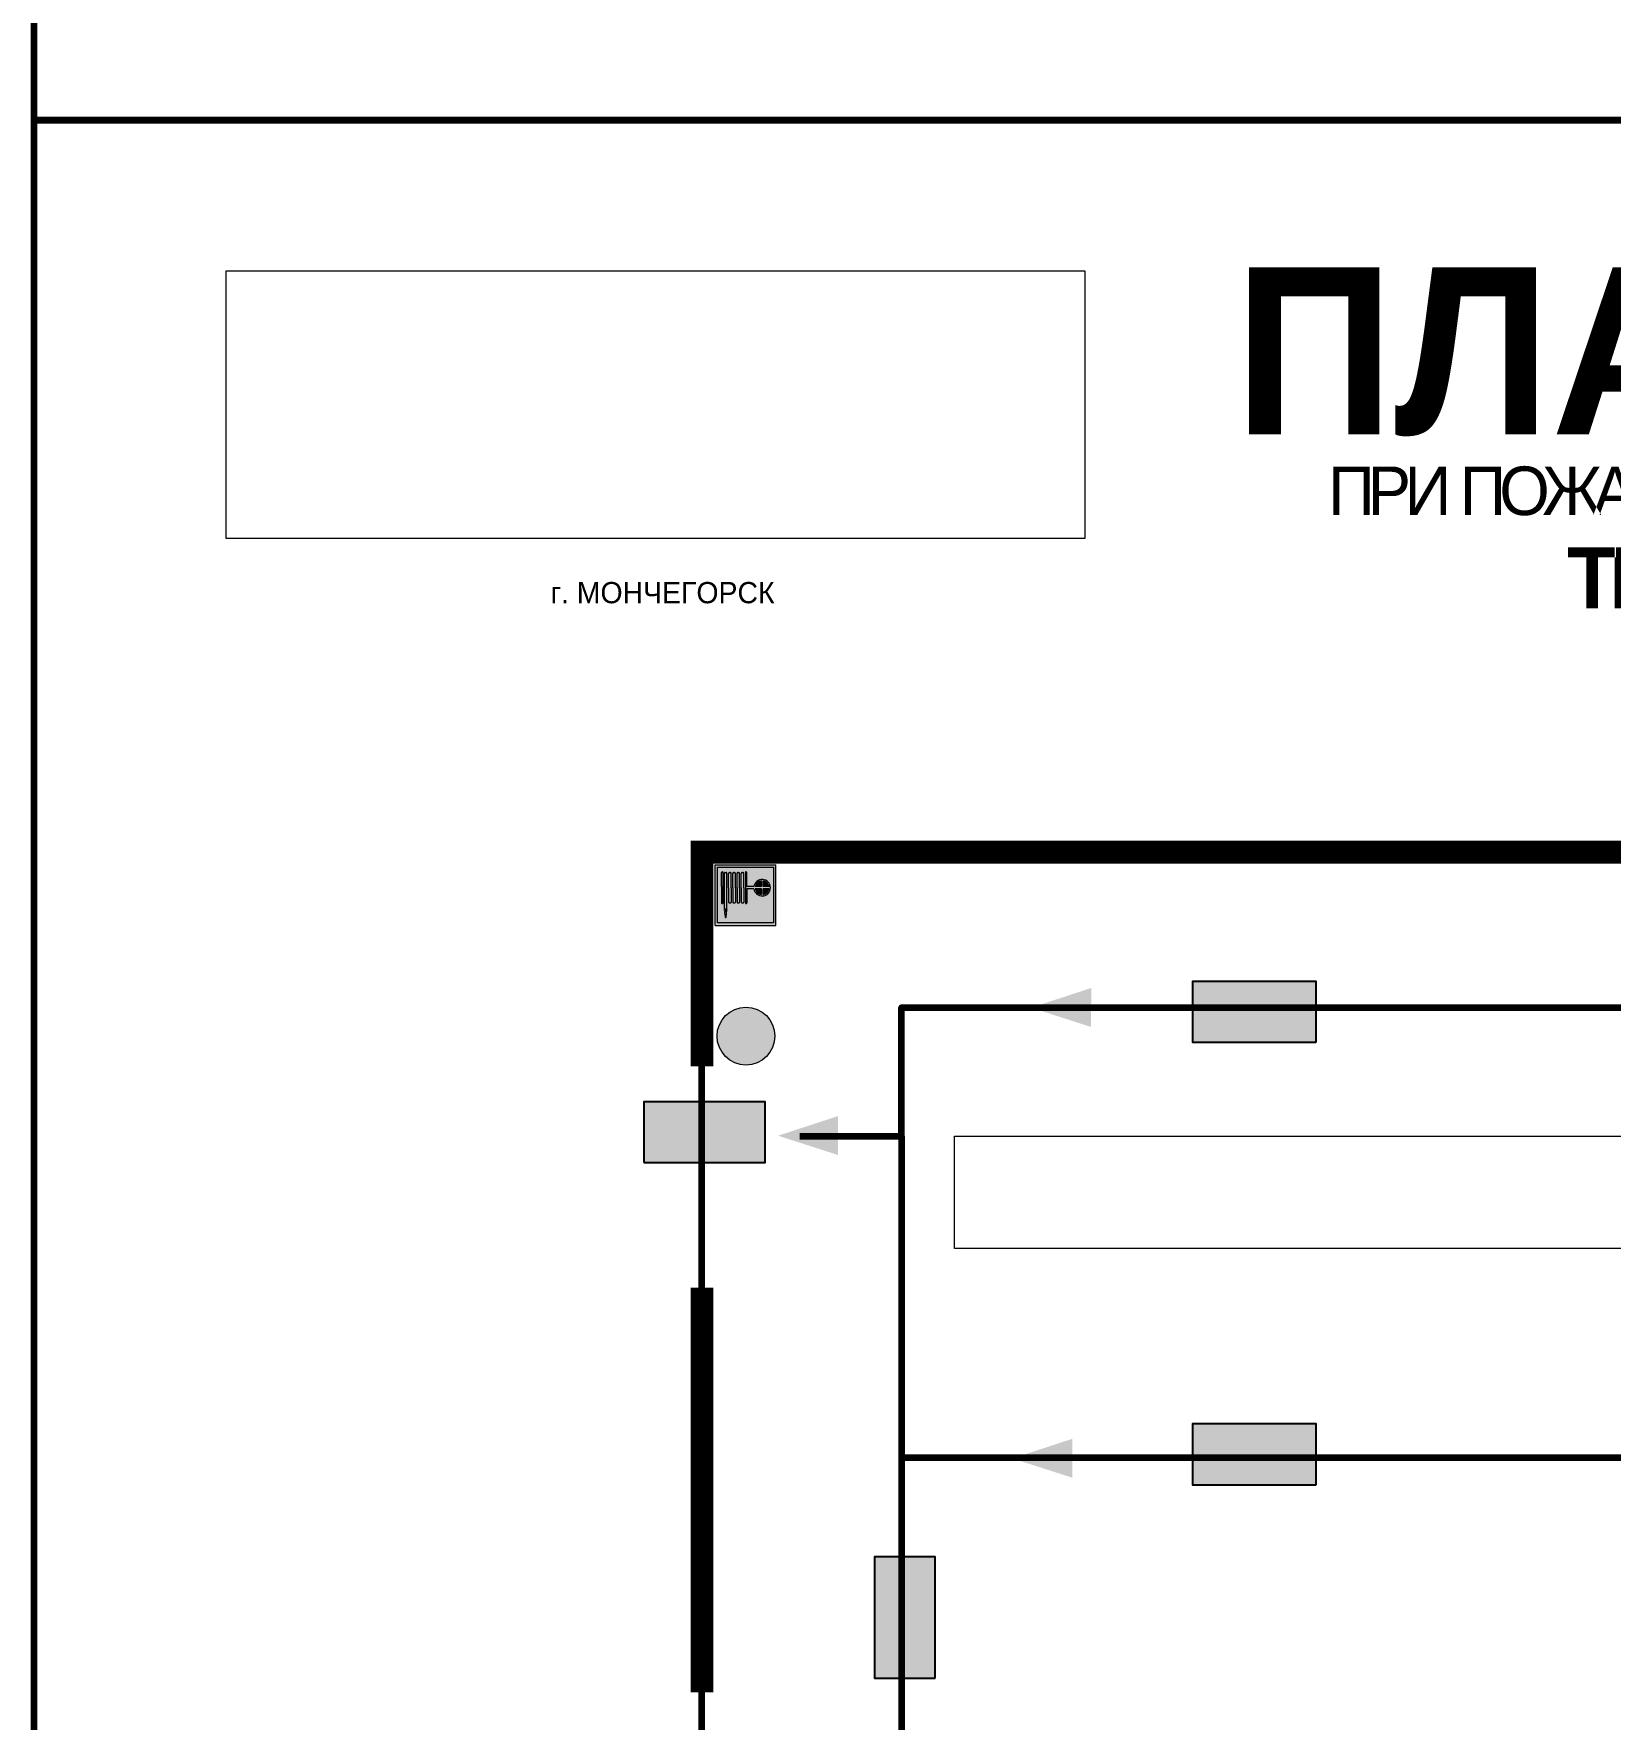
# Model space of a CAD drawing. Header units: millimetres. Extents: x 13114 to 67229, y 22859 to 38520.
# Drawn here: x 32788.4 to 32996.1, y 24462.2 to 24684.2 of the extents above; entities that cross this region are included whole.
import ezdxf

# ---------------------------------------------------------------- set-up
doc = ezdxf.new("R2010")
doc.units = ezdxf.units.MM
doc.layers.add('План_Штампы', color=7, linetype='Continuous')
doc.styles.add('обычный', font='arial.ttf')
picture_1 = doc.add_image_def('image1.jpg', size_in_pixel=(337, 105))

# ---------------------------------------------------------------- blocks, each defined once
blk = doc.blocks.new('A$C7B4425F7')
at = {"true_color": 0xffffff}
blk.add_hatch(color=7, dxfattribs=at).paths.add_polyline_path([(0, 0), (-16, 0), (-16, -8), (0, -8)])
h = blk.add_hatch(color=126)
h.paths.add_polyline_path([(-0.2, -0.2), (-15.8, -0.2), (-15.8, -7.8), (-0.2, -7.8)])
h.paths.add_polyline_path([(-11.76, -2.03), (-11.76, -3.66), (-11.17, -3.66, -0.568275), (-11.17, -6.18), (-12.58, -6.18), (-12.58, -2.03)], flags=16)
h.paths.add_polyline_path([(-13.33, -4.12, -0.495768), (-13.59, -6.18), (-15.03, -6.18), (-15.03, -2.03), (-13.59, -2.03, -0.487973)], flags=16)
h.paths.add_polyline_path([(-10.25, -2.03), (-9.48, -2.03), (-9.48, -6.18), (-10.25, -6.18)], flags=16)
h.paths.add_polyline_path([(-13.84, -3.69), (-14.24, -3.69), (-14.24, -3.03), (-13.9, -3.03, -0.692621)], flags=0)
h.paths.add_polyline_path([(-9.15, -2.03), (-8.4, -2.03), (-8.04, -3.07), (-7.68, -2.03), (-6.93, -2.03), (-7.64, -4.1), (-6.93, -6.18), (-7.68, -6.18), (-8.04, -5.14), (-8.4, -6.18), (-9.15, -6.18), (-8.44, -4.1)], flags=16)
h.paths.add_polyline_path([(-11.76, -4.46), (-11.42, -4.46, -0.692621), (-11.36, -5.12), (-11.76, -5.12)], flags=0)
h.paths.add_polyline_path([(-13.9, -5.2), (-14.24, -5.2), (-14.24, -4.55), (-13.84, -4.55, -0.708038)], flags=0)
edge = h.paths.add_edge_path(flags=16)
edge.add_ellipse((-5.51, -4.08), major_axis=(0, 2.05), ratio=0.586184, start_angle=0, end_angle=360)
edge = h.paths.add_edge_path(flags=0)
edge.add_ellipse((-5.51, -4.08), major_axis=(0, 1.14), ratio=0.454828, start_angle=0, end_angle=360)
h.paths.add_polyline_path([(-4.13, -4.96, 0.377264), (-3.48, -4.52, 0.0555), (-3.16, -2.03), (-1.66, -2.03), (-1.66, -4.96), (-0.96, -4.96), (-0.96, -7.01), (-1.75, -7.01), (-1.75, -6.18), (-3.3, -6.18), (-3.3, -7.02), (-4.13, -7.02)], flags=16)
h.paths.add_polyline_path([(-2.73, -2.91), (-2.28, -2.91), (-2.28, -4.96), (-3.05, -4.96, 0.079136)], flags=0)
at = {"color": 126}
blk.add_lwpolyline([(-16, -8), (0, -8), (0, 0), (-16, 0)], close=True, dxfattribs=at)
blk = doc.blocks.new('A$C32E8229D')
at = {"true_color": 0xffffff}
blk.add_hatch(color=7, dxfattribs=at).paths.add_polyline_path([(0, 0), (0, -8), (16, -8), (16, 0)])
h = blk.add_hatch(color=126)
h.paths.add_polyline_path([(0.2, -0.2), (15.8, -0.2), (15.8, -7.8), (0.2, -7.8)])
h.paths.add_polyline_path([(13.49, -2.05), (12.08, -2.05), (11.37, -2.63, 0.162397), (11.29, -2.84), (11.29, -3.63), (10.35, -3.63), (10.35, -4.05), (11.68, -4.05), (11.68, -3.48), (12.26, -4.28), (11.29, -5.1), (11.29, -6.78), (11.85, -6.78), (11.85, -5.44), (12.8, -4.64), (12.8, -5.94), (14.46, -5.94), (14.46, -5.39), (13.45, -5.39), (13.45, -3.97), (12.46, -2.59), (13.15, -2.59), (13.69, -3.34), (14.18, -3)], flags=16)
h.paths.add_polyline_path([(10.74, -1.82, 1), (11.8, -1.82, 1)], flags=16)
h.paths.add_polyline_path([(9.39, -3.59), (5.99, -3.59), (6.56, -3.03), (5.91, -3.03), (5.1, -3.83), (5.91, -4.64), (6.56, -4.64), (5.99, -4.09), (9.39, -4.09)], flags=16)
h.paths.add_polyline_path([(4.29, -1.08), (1.72, -1.08), (1.72, -6.6), (4.29, -6.6)], flags=16)
at = {"color": 126}
blk.add_lwpolyline([(16, -8), (0, -8), (0, 0), (16, 0)], close=True, dxfattribs=at)
blk = doc.blocks.new('A$C37112FD5')
at = {"true_color": 0xf5f5ff}
h = blk.add_hatch(color=7, dxfattribs=at)
h.dxf.hatch_style = 1
h.paths.add_polyline_path([(12.8, -7.4), (0, -7.4), (0, -20.2), (12.8, -20.2)])
h.paths.add_polyline_path([(12.29, -7.91), (12.29, -19.69), (0.51, -19.69), (0.51, -7.91)], flags=16)
h.paths.add_polyline_path([(4.98, -9.04, -0.42597), (5.17, -9.22), (5.17, -12.25), (5.17, -15.29, -0.432244), (4.98, -15.47), (4.83, -15.47, -0.42597), (4.64, -15.29), (4.64, -12.25), (4.64, -9.22, -0.432244), (4.83, -9.04)], flags=0)
h.paths.add_polyline_path([(4.28, -9.22), (4.28, -12.25), (4.28, -15.29, -0.432244), (4.09, -15.47), (3.94, -15.47, -0.42597), (3.75, -15.29), (3.75, -12.25), (3.75, -9.22, -0.432244), (3.94, -9.04), (4.09, -9.04, -0.42597)], flags=0)
h.paths.add_polyline_path([(5.72, -9.04), (5.87, -9.04, -0.42597), (6.06, -9.22), (6.06, -12.25), (6.06, -15.29, -0.432244), (5.87, -15.47), (5.72, -15.47, -0.42597), (5.53, -15.29), (5.53, -12.25), (5.53, -9.22, -0.432244)], flags=0)
h.paths.add_polyline_path([(6.42, -8.9), (6.5, -8.9, -0.42597), (6.69, -9.08), (6.69, -12.03), (8.21, -12.03, -15.824349), (8.21, -12.47), (6.69, -12.47), (6.69, -15.42, -0.432244), (6.5, -15.6), (6.42, -15.6)], flags=0)
h.paths.add_polyline_path([(3.39, -9.22), (3.39, -12.25), (3.39, -15.29, -0.432244), (3.2, -15.47), (3.05, -15.47, -0.42597), (2.85, -15.29), (2.85, -12.25), (2.85, -9.22, -0.432244), (3.05, -9.04), (3.2, -9.04, -0.42597)], flags=0)
h.paths.add_polyline_path([(2.5, -9.22), (2.5, -16.71), (1.96, -16.71), (1.96, -9.22, -0.432244), (2.15, -9.04), (2.31, -9.04, -0.42597)], flags=0)
h.paths.add_polyline_path([(1.61, -8.9), (1.61, -15.6), (1.57, -15.6, -0.42597), (1.37, -15.42), (1.37, -12.03), (1.37, -9.09, -0.432244), (1.57, -8.9)], flags=0)
h.paths.add_polyline_path([(9.76, -10.81), (9.76, -12.03), (8.49, -12.03, -0.336371)], flags=0)
h.paths.add_polyline_path([(8.49, -12.47), (9.76, -12.47), (9.76, -13.7, -0.336371)], flags=0)
h.paths.add_polyline_path([(10.11, -10.81, -0.336371), (11.38, -12.03), (10.11, -12.03)], flags=0)
h.paths.add_polyline_path([(10.11, -12.47), (11.38, -12.47, -0.336371), (10.11, -13.7)], flags=0)
h.paths.add_polyline_path([(2.5, -16.84), (2.5, -17.05), (1.97, -17.05), (1.97, -16.84)], flags=0)
h.paths.add_polyline_path([(2.5, -17.24, -0.033778), (2.24, -18.6, -0.033778), (1.97, -17.24)], flags=0)
h = blk.add_hatch(color=242)
h.dxf.hatch_style = 1
h.paths.add_polyline_path([(12.29, -7.91), (0.51, -7.91), (0.51, -19.69), (12.29, -19.69)])
h.paths.add_polyline_path([(6.42, -15.6), (6.42, -8.9), (6.5, -8.9, -0.42597), (6.69, -9.08), (6.69, -12.03), (8.21, -12.03, -15.824349), (8.21, -12.47), (6.69, -12.47), (6.69, -15.42, -0.432244), (6.5, -15.6)], flags=16)
h.paths.add_polyline_path([(5.87, -15.47), (5.72, -15.47, -0.42597), (5.53, -15.29), (5.53, -12.25), (5.53, -9.22, -0.432244), (5.72, -9.04), (5.87, -9.04, -0.42597), (6.06, -9.22), (6.06, -12.25), (6.06, -15.29, -0.432244)], flags=16)
h.paths.add_polyline_path([(4.98, -15.47), (4.83, -15.47, -0.42597), (4.64, -15.29), (4.64, -12.25), (4.64, -9.22, -0.432244), (4.83, -9.04), (4.98, -9.04, -0.42597), (5.17, -9.22), (5.17, -12.25), (5.17, -15.29, -0.432244)], flags=16)
h.paths.add_polyline_path([(4.09, -15.47), (3.94, -15.47, -0.42597), (3.75, -15.29), (3.75, -12.25), (3.75, -9.22, -0.432244), (3.94, -9.04), (4.09, -9.04, -0.42597), (4.28, -9.22), (4.28, -12.25), (4.28, -15.29, -0.432244)], flags=16)
h.paths.add_polyline_path([(3.2, -15.47), (3.05, -15.47, -0.42597), (2.85, -15.29), (2.85, -12.25), (2.85, -9.22, -0.432244), (3.05, -9.04), (3.2, -9.04, -0.42597), (3.39, -9.22), (3.39, -12.25), (3.39, -15.29, -0.432244)], flags=16)
h.paths.add_polyline_path([(2.5, -17.05), (1.97, -17.05), (1.97, -16.84), (2.5, -16.84)], flags=16)
h.paths.add_polyline_path([(2.5, -17.24, -0.033778), (2.24, -18.6, -0.033778), (1.97, -17.24)], flags=16)
h.paths.add_polyline_path([(2.5, -16.71), (1.96, -16.71), (1.96, -9.22, -0.432244), (2.15, -9.04), (2.31, -9.04, -0.42597), (2.5, -9.22)], flags=16)
h.paths.add_polyline_path([(1.61, -15.6), (1.57, -15.6, -0.42597), (1.37, -15.42), (1.37, -12.03), (1.37, -9.09, -0.432244), (1.57, -8.9), (1.61, -8.9)], flags=16)
h.paths.add_polyline_path([(8.49, -12.47), (9.76, -12.47), (9.76, -13.7, -0.336371)], flags=0)
h.paths.add_polyline_path([(10.11, -13.7), (10.11, -12.47), (11.38, -12.47, -0.336371)], flags=0)
h.paths.add_polyline_path([(8.49, -12.03, -0.336371), (9.76, -10.81), (9.76, -12.03)], flags=0)
h.paths.add_polyline_path([(10.11, -12.03), (10.11, -10.81, -0.336371), (11.38, -12.03)], flags=0)
h = blk.add_hatch(color=7, dxfattribs=at)
h.dxf.hatch_style = 1
h.paths.add_polyline_path([(1.61, -8.9), (1.57, -8.9, 0.432244), (1.37, -9.09), (1.37, -12.03), (1.37, -15.42, 0.42597), (1.57, -15.6), (1.61, -15.6)])
h.paths.add_polyline_path([(2.5, -9.22, 0.42597), (2.31, -9.04), (2.15, -9.04, 0.432244), (1.96, -9.22), (1.96, -16.71), (2.5, -16.71)])
h.paths.add_polyline_path([(2.5, -16.84), (1.97, -16.84), (1.97, -17.05), (2.5, -17.05)])
h.paths.add_polyline_path([(2.5, -17.24), (1.97, -17.24, 0.033778), (2.24, -18.6, 0.033778)])
h.paths.add_polyline_path([(3.39, -12.25), (3.39, -9.22, 0.42597), (3.2, -9.04), (3.05, -9.04, 0.432244), (2.85, -9.22), (2.85, -12.25), (2.85, -15.29, 0.42597), (3.05, -15.47), (3.2, -15.47, 0.432244), (3.39, -15.29)])
h.paths.add_polyline_path([(4.28, -12.25), (4.28, -9.22, 0.42597), (4.09, -9.04), (3.94, -9.04, 0.432244), (3.75, -9.22), (3.75, -12.25), (3.75, -15.29, 0.42597), (3.94, -15.47), (4.09, -15.47, 0.432244), (4.28, -15.29)])
h.paths.add_polyline_path([(5.17, -12.25), (5.17, -9.22, 0.42597), (4.98, -9.04), (4.83, -9.04, 0.432244), (4.64, -9.22), (4.64, -12.25), (4.64, -15.29, 0.42597), (4.83, -15.47), (4.98, -15.47, 0.432244), (5.17, -15.29)])
h.paths.add_polyline_path([(6.06, -12.25), (6.06, -9.22, 0.42597), (5.87, -9.04), (5.72, -9.04, 0.432244), (5.53, -9.22), (5.53, -12.25), (5.53, -15.29, 0.42597), (5.72, -15.47), (5.87, -15.47, 0.432244), (6.06, -15.29)])
h.paths.add_polyline_path([(6.69, -12.47), (8.21, -12.47, 15.824349), (8.21, -12.03), (6.69, -12.03), (6.69, -9.08, 0.42597), (6.5, -8.9), (6.42, -8.9), (6.42, -15.6), (6.5, -15.6, 0.432244), (6.69, -15.42)])
h.paths.add_polyline_path([(8.49, -12.47), (9.76, -12.47), (9.76, -13.7, -0.336371)], flags=16)
h.paths.add_polyline_path([(8.49, -12.03, -0.336371), (9.76, -10.81), (9.76, -12.03)], flags=16)
h.paths.add_polyline_path([(10.11, -12.47), (11.38, -12.47, -0.336371), (10.11, -13.7)], flags=16)
h.paths.add_polyline_path([(10.11, -12.03), (10.11, -10.81, -0.336371), (11.38, -12.03)], flags=16)
h = blk.add_hatch(color=242)
h.dxf.hatch_style = 1
h.paths.add_polyline_path([(9.76, -10.81, 0.336371), (8.49, -12.03), (9.76, -12.03)])
h.paths.add_polyline_path([(10.11, -10.81), (10.11, -12.03), (11.38, -12.03, 0.336371)])
h.paths.add_polyline_path([(11.38, -12.47), (10.11, -12.47), (10.11, -13.7, 0.336371)])
h.paths.add_polyline_path([(9.76, -12.47), (8.49, -12.47, 0.336371), (9.76, -13.7)])
at = {"color": 242, "lineweight": 5}
for p, q in [((0, -20.2), (0, -7.4)), ((0, -7.4), (12.8, -7.4)), ((1.37, -12.03), (1.37, -9.08)), ((1.57, -8.9), (1.61, -8.9)), ((1.61, -8.9), (1.61, -15.6)), ((1.96, -16.71), (1.96, -9.22)), ((2.15, -9.04), (2.31, -9.04)), ((2.5, -16.71), (2.5, -9.22)), ((2.85, -12.25), (2.85, -9.22)), ((3.05, -9.04), (3.2, -9.04)), ((3.39, -12.25), (3.39, -9.22)), ((3.75, -12.25), (3.75, -9.22)), ((3.94, -9.04), (4.09, -9.04)), ((4.28, -12.25), (4.28, -9.22)), ((4.64, -12.25), (4.64, -9.22)), ((4.83, -9.04), (4.98, -9.04)), ((5.17, -12.25), (5.17, -9.22)), ((5.53, -12.25), (5.53, -9.22)), ((5.72, -9.04), (5.87, -9.04)), ((6.06, -12.25), (6.06, -9.22)), ((6.42, -8.9), (6.42, -15.6)), ((6.5, -8.9), (6.42, -8.9)), ((6.69, -12.03), (6.69, -9.08)), ((12.8, -20.2), (12.8, -7.4)), ((1.37, -12.03), (1.37, -15.42)), ((2.85, -12.25), (2.85, -15.29)), ((3.39, -12.25), (3.39, -15.29)), ((3.75, -12.25), (3.75, -15.29)), ((4.28, -12.25), (4.28, -15.29)), ((4.64, -12.25), (4.64, -15.29)), ((5.17, -12.25), (5.17, -15.29)), ((5.53, -12.25), (5.53, -15.29)), ((6.06, -12.25), (6.06, -15.29)), ((8.21, -12.03), (6.69, -12.03)), ((8.21, -12.47), (6.69, -12.47)), ((6.69, -12.47), (6.69, -15.42)), ((9.76, -12.03), (8.49, -12.03)), ((9.76, -12.47), (8.49, -12.47)), ((9.76, -10.81), (9.76, -12.03)), ((9.76, -12.47), (9.76, -13.7)), ((10.11, -10.81), (10.11, -12.03)), ((11.38, -12.03), (10.11, -12.03)), ((11.38, -12.47), (10.11, -12.47)), ((10.11, -12.47), (10.11, -13.7)), ((1.57, -15.6), (1.61, -15.6)), ((1.96, -16.71), (2.5, -16.71)), ((1.97, -16.84), (2.5, -16.84)), ((1.97, -17.05), (1.97, -16.84)), ((2.5, -17.05), (1.97, -17.05)), ((1.97, -17.24), (2.5, -17.24)), ((2.5, -16.84), (2.5, -17.05)), ((3.05, -15.47), (3.2, -15.47)), ((3.94, -15.47), (4.09, -15.47)), ((4.83, -15.47), (4.98, -15.47)), ((5.72, -15.47), (5.87, -15.47)), ((6.42, -15.6), (6.5, -15.6)), ((0, -20.2), (12.8, -20.2))]:
    blk.add_line(p, q, dxfattribs=at)
blk.add_lwpolyline([(0.51, -7.91), (12.29, -7.91), (12.29, -19.69), (0.51, -19.69)], close=True, dxfattribs=at)
for centre, radius, start, end in [((1.56, -9.09), 0.182, 87.1027, 180.6071), ((2.15, -9.22), 0.182, 87.1027, 180.6071), ((2.32, -9.22), 0.182, 359.3929, 92.8973), ((3.04, -9.22), 0.182, 87.1027, 180.6071), ((3.21, -9.22), 0.182, 359.3929, 92.8973), ((3.93, -9.22), 0.182, 87.1027, 180.6071), ((4.1, -9.22), 0.182, 359.3929, 92.8973), ((4.82, -9.22), 0.182, 87.1027, 180.6071), ((4.99, -9.22), 0.182, 359.3929, 92.8973), ((5.71, -9.22), 0.182, 87.1027, 180.6071), ((5.88, -9.22), 0.182, 359.3929, 92.8973), ((6.51, -9.09), 0.182, 359.3929, 92.8973), ((9.93, -12.25), 1.74, 187.2319, 172.7681), ((9.93, -12.25), 1.46, 96.9927, 171.3585), ((9.93, -12.25), 1.46, 188.6415, 263.0073), ((9.93, -12.25), 1.46, 8.6415, 83.0073), ((9.93, -12.25), 1.46, 276.9927, 351.3585), ((1.56, -15.42), 0.182, 179.3929, 272.8973), ((12.17, -15.98), 10.27, 187.041, 194.7793), ((-7.7, -15.98), 10.27, 345.2207, 352.959), ((3.04, -15.29), 0.182, 179.3929, 272.8973), ((3.21, -15.29), 0.182, 267.1027, 0.6071), ((3.93, -15.29), 0.182, 179.3929, 272.8973), ((4.1, -15.29), 0.182, 267.1027, 0.6071), ((4.82, -15.29), 0.182, 179.3929, 272.8973), ((4.99, -15.29), 0.182, 267.1027, 0.6071), ((5.71, -15.29), 0.182, 179.3929, 272.8973), ((5.88, -15.29), 0.182, 267.1027, 0.6071), ((6.51, -15.42), 0.182, 267.1027, 0.6071)]:
    blk.add_arc(centre, radius, start, end, dxfattribs=at)
blk = doc.blocks.new('A$C7B8C2D5B')
at = {"lineweight": 0}
h = blk.add_hatch(color=5, dxfattribs=at)
h.dxf.hatch_style = 1
h.paths.add_polyline_path([(1.4, -3.02, 1), (-2.11, -3.02, 1)])
at = {"color": 5, "lineweight": 0}
blk.add_circle((-0.36, -3.02), 1.75, dxfattribs=at)

msp = doc.modelspace()

# ---------------------------------------------------------------- linework, layer by layer
at = {"color": 6, "lineweight": 100}
for points in [[(32788.44, 24672.86), (33388.44, 24672.86), (33388.44, 25067.86), (32788.44, 25067.86)], [(32788.44, 24277.86), (33388.44, 24277.86), (33388.44, 24672.86), (32788.44, 24672.86)]]:
    msp.add_lwpolyline(points, close=True, dxfattribs=at)
at = {"lineweight": 100, "const_width": 3}
for points in [[(32876.47, 24548.2), (32876.47, 24576.4), (33319.16, 24576.4), (33319.16, 24561.59)], [(32876.47, 24519.02), (32876.47, 24465.71)]]:
    msp.add_lwpolyline(points, dxfattribs=at)
at = {"lineweight": 100}
msp.add_lwpolyline([(32876.47, 24438.35), (32876.47, 24558.9)], dxfattribs=at)
at = {"color": 126, "lineweight": 100, "true_color": 0x008754}
for points in [[(32889.39, 24538.99), (32902.76, 24538.99), (32902.76, 24555.94), (33184.89, 24555.94)], [(32902.76, 24538.99), (32902.76, 24430.43), (33257.48, 24430.43), (33257.48, 24555.94)], [(33257.48, 24496.6), (32902.76, 24496.6)]]:
    msp.add_lwpolyline(points, dxfattribs=at)
at = {"lineweight": 0}
msp.add_lwpolyline([(32909.75, 24538.99), (33149.74, 24538.99), (33149.74, 24524.18), (32909.75, 24524.18)], close=True, dxfattribs=at)
at = {"layer": 'План_Штампы', "color": 126, "true_color": 0x008754}
for points in [[(32927.76, 24558.51), (32927.74, 24553.37), (32919.86, 24555.92)], [(32894.41, 24541.64), (32894.39, 24536.51), (32886.51, 24539.05)], [(32925.28, 24499.12), (32925.27, 24493.99), (32917.39, 24496.53)]]:
    msp.add_solid(points, dxfattribs=at)

# ---------------------------------------------------------------- block references
for name, p, xscale, yscale, zscale in [('A$C37112FD5', (32878.2, 24579.38), 0.6249984004534781, 0.6249984004534781, 0.6249984004534781), ('A$C7B8C2D5B', (32883.06, 24558.75), 2.177419353276491, 2.177419353276491, 2.177419353276491)]:
    msp.add_blockref(name, p, dxfattribs=dict(xscale=xscale, yscale=yscale, zscale=zscale))
at = {"layer": 'План_Штампы', "color": 126, "true_color": 0x008754, "xscale": 1.012510887696, "yscale": 1.012510887696, "zscale": 1.012510887696, "rotation": 359.9978653237144}
for p in [(32941.15, 24559.43), (32941.15, 24501.12)]:
    msp.add_blockref('A$C32E8229D', p, dxfattribs=at)
at = {"layer": 'План_Штампы'}
msp.add_blockref('A$C7B4425F7', (32884.8, 24543.52), dxfattribs=at)
at = {"layer": 'План_Штампы', "color": 126, "true_color": 0x008754, "xscale": -1, "rotation": 90}
msp.add_blockref('A$C32E8229D', (32899.21, 24483.57), dxfattribs=at)

# ---------------------------------------------------------------- texts
at = {"lineweight": 0, "style": 'обычный'}
for s, insert, char_height, width, attachment_point in [('{\\fProxima Nova Rg|b1|i0|c204|p2;ПЛАН ЭВАКУАЦИИ}', (32946.56, 24653.44), 22, 493.8901, 1), ('\\pi-8.4,l8.4,t8.4;{\\fProxima Nova Rg|b0|i0|c204|p2;г. МОНЧЕГОРСК\\H1.1997x; }', (32871.29, 24610.58), 2.8, 126.6484, 5)]:
    msp.add_mtext(s, dxfattribs=dict(at, insert=insert, char_height=char_height, width=width, attachment_point=attachment_point))
at = {"color": 0, "lineweight": 0, "insert": (33096.43, 24627.39), "char_height": 8, "width": 449.2158, "attachment_point": 5, "style": 'обычный'}
msp.add_mtext('{\\fArial Black|b1|i0|c204|p34;\\H2x;\\T0.85;  \\fArial Narrow|b0|i0|c204|p34;\\H0.8x;\\W0.9;\\P\\fProxima Nova Rg|b0|i0|c204|p2;\\H0.5x;\\W1;\\C256;ПРИ ПОЖАРЕ  ИЛИ ДРУГИХ ЧРЕЗВЫЧАЙНЫХ СИТУАЦИЯХ  ИЗ ПОМЕЩЕНИЙ \\fProxima Nova Rg|b1|i0|c204|p2;\\H1.25x;\\PТЦ ЖДО:  ВАГОНОКРАНОВОГО ДЕПО   1 ЭТАЖ}', dxfattribs=at)

# ---------------------------------------------------------------- pictures from other files: only their frames are drawn
at = {"color": 7, "lineweight": 0, "true_color": 0xf5f5ff}
image = msp.add_image(picture_1, insert=(32813.8, 24617.75), size_in_units=(113.11, 35.24), dxfattribs=at)
image.dxf.flags = 7

doc.saveas('drawing.dxf')
